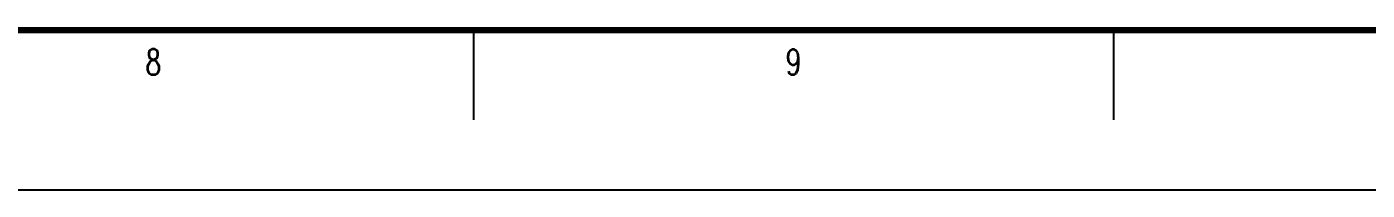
# Model space of a CAD drawing. Header units: millimetres. Extents: x 0 to 134087, y -49114 to 20834.
# Drawn here: x 74722 to 78424, y -29779 to -29328 of the extents above; entities that cross this region are included whole.
import ezdxf
from ezdxf.enums import TextEntityAlignment as Align

# ---------------------------------------------------------------- set-up
doc = ezdxf.new("R2010")
doc.units = ezdxf.units.MM
doc.header["$LTSCALE"] = 35
doc.styles.add('ROMANS', font='ROMANS.shx', dxfattribs={"width": 0.8})

# ---------------------------------------------------------------- blocks, each defined once
blk = doc.blocks.new('TITLE')
at = {"color": 7}
for p, q in [((594.15, 17.68), (594.15, 7.78)), ((664.88, 17.68), (664.88, 7.78)), ((841, 0), (0, 0))]:
    blk.add_line(p, q, dxfattribs=at)
at = {"color": 7, "const_width": 0.707}
blk.add_lwpolyline([(28.29, 17.68), (823.67, 17.68)], dxfattribs=at)
at = {"color": 7, "style": 'ROMANS', "width": 0.7}
for s, p in [('8', (558.78, 14.15)), ('9', (629.51, 14.15))]:
    blk.add_text(s, height=2.83, dxfattribs=at).set_placement(p, align=Align.MIDDLE)

msp = doc.modelspace()

# ---------------------------------------------------------------- block references
at = {"linetype": 'ByBlock', "xscale": 24.99999999749996, "yscale": 24.99999999749996, "zscale": 24.99999999749996}
msp.add_blockref('TITLE', (61101.6569, -29779.1804), dxfattribs=at)

doc.saveas('drawing.dxf')
